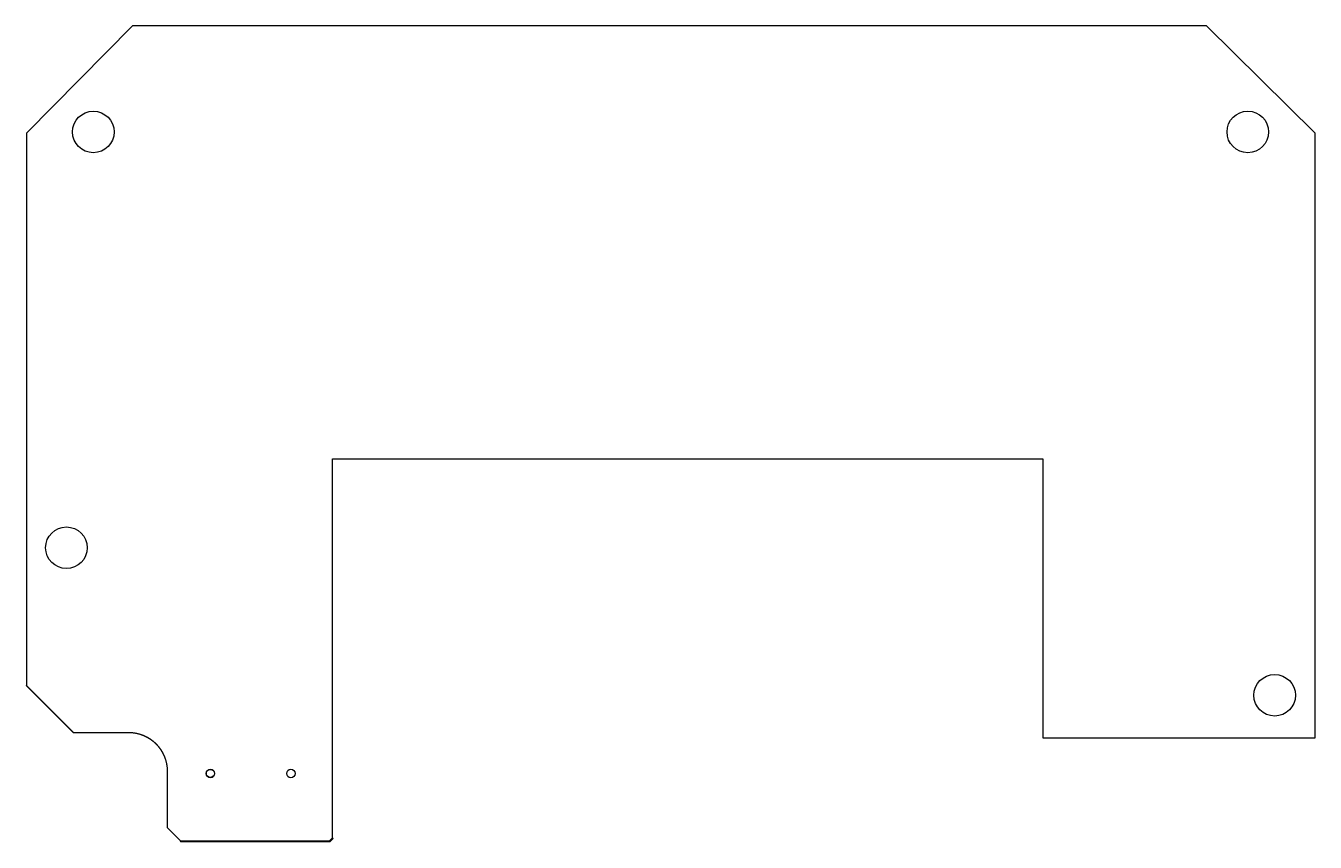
# Model space of a CAD drawing. Extents: x 14.7 to 110.8, y 11.9 to 72.8.
import ezdxf

# ---------------------------------------------------------------- set-up
doc = ezdxf.new("R2010")
doc.units = 0
doc.layers.add('20', color=53, linetype='CONTINUOUS')

msp = doc.modelspace()

# ---------------------------------------------------------------- linework, layer by layer
at = {"layer": '20'}
for p, q in [((22.6972, 72.7972), (14.8, 64.8)), ((102.7028, 72.7972), (22.6972, 72.7972)), ((110.8, 64.8), (102.7028, 72.7972)), ((14.8, 64.8), (14.8, 23.6)), ((110.8, 19.7), (110.8, 64.8)), ((37.6, 12.2), (37.6, 40.5)), ((37.6, 40.5), (90.51, 40.5)), ((90.51, 40.5), (90.51, 19.7)), ((90.51, 19.7), (110.8, 19.7))]:
    msp.add_line(p, q, dxfattribs=at)
for points, const_width in [([(14.8, 23.6), (18.3, 20.1)], 0.1), ([(18.3, 20.1), (22.4168, 20.1)], 0.1), ([(25.3, 17.2168), (25.3, 13)], 0.1), ([(25.3, 13), (26.3, 12)], 0.1), ([(26.3, 12), (37.4, 12)], 0.1524), ([(37.4, 12), (37.6, 12.2)], 0.1524)]:
    msp.add_lwpolyline(points, dxfattribs=dict(at, const_width=const_width))
for points, const_width in [([(14.8177, 23.6177, 1), (14.7823, 23.5823)], 0.05), ([(18.3, 20.125, 1), (18.3, 20.075)], 0.05), ([(18.2823, 20.0823, 1), (18.3177, 20.1177)], 0.05), ([(25.3, 17.2168, 0.4142), (22.4168, 20.1)], 0.1), ([(22.4168, 20.125, 1), (22.4168, 20.075)], 0.05), ([(22.4168, 20.075, 1), (22.4168, 20.125)], 0.05), ([(25.325, 17.2168, 1), (25.275, 17.2168)], 0.05), ([(25.275, 17.2168, 1), (25.325, 17.2168)], 0.05), ([(25.3177, 13.0177, 1), (25.2823, 12.9823)], 0.05), ([(25.275, 13, 1), (25.325, 13)], 0.05), ([(26.3, 12.0381, 1), (26.3, 11.9619)], 0.0762), ([(26.2823, 11.9823, 1), (26.3177, 12.0177)], 0.05), ([(37.3731, 12.0269, 1), (37.4269, 11.9731)], 0.0762), ([(37.4, 11.9619, 1), (37.4, 12.0381)], 0.0762), ([(37.6269, 12.1731, 1), (37.5731, 12.2269)], 0.0762)]:
    msp.add_lwpolyline(points, format="xyb", dxfattribs=dict(at, const_width=const_width))
for centre, radius in [((19.78, 64.88), 1.55), ((105.78, 64.88), 1.55), ((17.78, 33.88), 1.55), ((107.78, 22.88), 1.55), ((28.5, 17.05), 0.315), ((28.5, 17.05), 0.3), ((34.5, 17.05), 0.315)]:
    msp.add_circle(centre, radius, dxfattribs=at)

doc.saveas('drawing.dxf')
